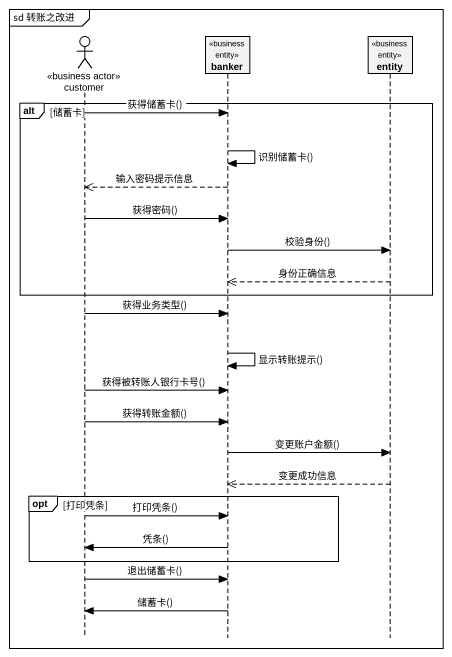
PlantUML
@startuml
mainframe sd 转账之改进
hide footbox
actor customer <<business actor>>
participant banker <<business entity>>
participant "entity" as entity_ <<business entity>>

alt 储蓄卡
  customer -> banker : 获得储蓄卡()
  banker -> banker : 识别储蓄卡()
  banker -->> customer : 输入密码提示信息
  customer -> banker : 获得密码()
  banker -> entity_ : 校验身份()
  entity_ -->> banker : 身份正确信息
end
customer -> banker : 获得业务类型()
banker -> banker : 显示转账提示()
customer -> banker : 获得被转账人银行卡号()
customer -> banker : 获得转账金额()
banker -> entity_ : 变更账户金额()
entity_ -->> banker : 变更成功信息
opt 打印凭条
  customer -> banker : 打印凭条()
  banker -> customer : 凭条()
end
customer -> banker : 退出储蓄卡()
banker -> customer : 储蓄卡()
@enduml
